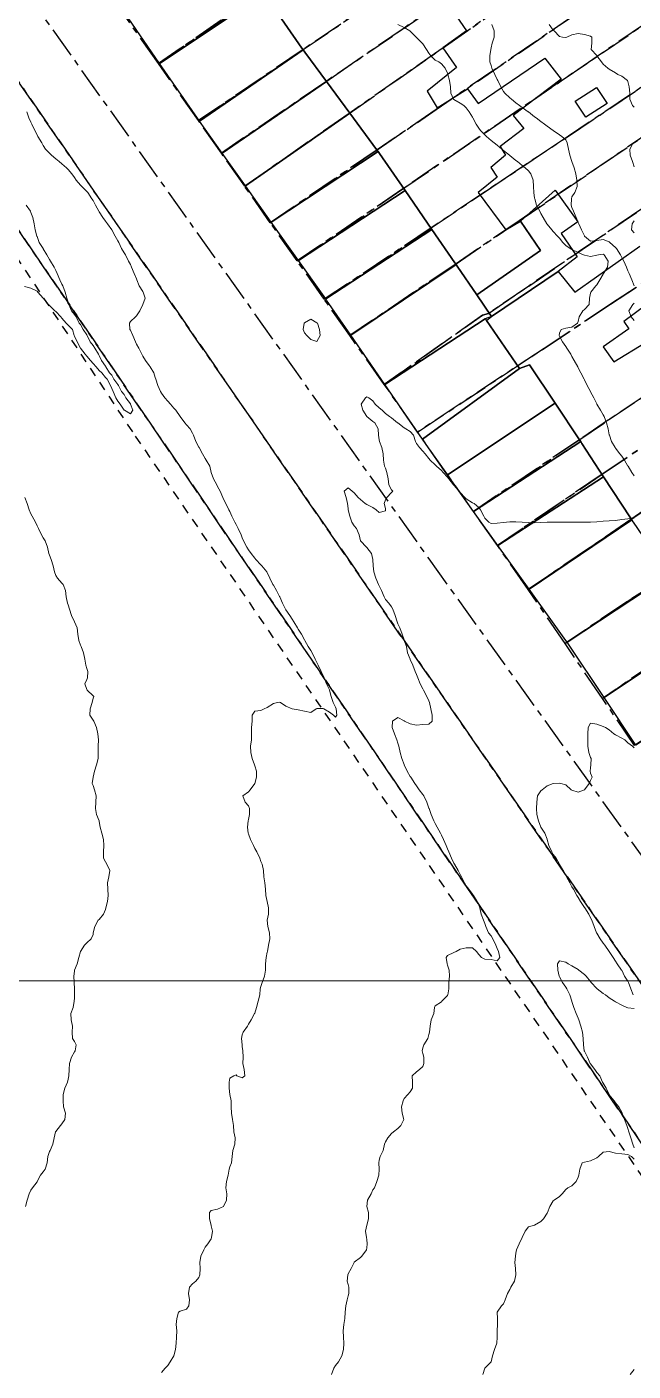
# Model space of a CAD drawing. Header units: centimetres. Extents: x 0 to 642158, y -847 to 649707.
# Drawn here: x 616610.4 to 616659.2, y 621356 to 621464.1 of the extents above; entities that cross this region are included whole.
import ezdxf

# ---------------------------------------------------------------- set-up
doc = ezdxf.new("R2010")
doc.units = ezdxf.units.CM
doc.header["$MEASUREMENT"] = 0
doc.linetypes.add('CENTERX2', pattern=[4, 2.5, -0.5, 0.5, -0.5])
doc.linetypes.add('JIS_02_0.7', pattern=[1.35, 0.75, -0.6])
for name, color, linetype, lineweight in [('MEV_grille', 254, 'Continuous', 9), ('WAL_parcellaire agricole', 7, 'JIS_02_0.7', 25), ('WAL_topographie 0.5', 253, 'Continuous', 20)]:
    doc.layers.add(name, color=color, linetype=linetype, lineweight=lineweight)
doc.layers.add('SPW_batiments', color=7, linetype='Continuous')
doc.layers.add('SPW_parcellaire cadastral', color=7, linetype='CENTERX2', lineweight=25, true_color=0xff0542)

# ---------------------------------------------------------------- blocks, each defined once
blk = doc.blocks.new('*U114')
at = {"layer": 'MEV_grille', "transparency": 33554687}
blk.add_lwpolyline([(-1338.46, 0), (1338.46, 0)], dxfattribs=at)
blk = doc.blocks.new('*U115')
at = {"layer": 'MEV_grille', "color": 0, "linetype": 'ByBlock', "lineweight": -2, "transparency": 16777216}
blk.add_blockref('*U114', (0, -1000), dxfattribs=at)

msp = doc.modelspace()

# ---------------------------------------------------------------- linework, layer by layer
at = {"layer": 'SPW_batiments'}
for points in [[(616629.51, 621466.76), (616621.09, 621461.14), (616618.28, 621465.23), (616626.26, 621470.71), (616626.92, 621470.96), (616629.51, 621466.76)], [(616632.54, 621462.37), (616632.64, 621462.22), (616624.31, 621456.48), (616624.14, 621456.73), (616621.09, 621461.14), (616629.51, 621466.76), (616632.54, 621462.37)], [(616644.12, 621466.16), (616645.77, 621463.76), (616643.86, 621462.4), (616644.96, 621460.8), (616642.61, 621458.9), (616643.42, 621457.56), (616645.86, 621459.1), (616646.71, 621457.9), (616652.06, 621461.56), (616653.37, 621459.86), (616649.52, 621456.96), (616650.37, 621455.91), (616648.47, 621454.46), (616648.91, 621453.75), (616647.72, 621452.76), (616648.25, 621451.98), (616646.71, 621450.76), (616648.93, 621447.76), (616650.12, 621448.44), (616651.71, 621446.1), (616646.59, 621442.53), (616645.03, 621444.83), (616644.93, 621444.98), (616644.84, 621445.1), (616642.99, 621447.78), (616640.83, 621450.92), (616638.78, 621453.89), (616638.67, 621454.04), (616638.54, 621454.22), (616636.39, 621457.13), (616634.51, 621459.68), (616632.77, 621462.04), (616632.64, 621462.22), (616632.54, 621462.37), (616629.51, 621466.76)], [(616632.77, 621462.04), (616634.51, 621459.68), (616626.13, 621453.93), (616624.31, 621456.48), (616632.64, 621462.22), (616632.77, 621462.04)], [(616636.39, 621457.13), (616628.01, 621451.28), (616626.13, 621453.93), (616634.51, 621459.68), (616636.39, 621457.13)], [(616657.07, 621457.91), (616655.36, 621456.8), (616654.52, 621458.1), (616656.22, 621459.21), (616657.07, 621457.91)], [(616638.54, 621454.22), (616638.67, 621454.04), (616630.08, 621448.36), (616628.01, 621451.28), (616636.39, 621457.13), (616638.54, 621454.22)], [(616638.78, 621453.89), (616640.83, 621450.92), (616632.26, 621445.3), (616630.08, 621448.36), (616638.67, 621454.04), (616638.78, 621453.89)], [(616642.99, 621447.78), (616634.45, 621442.21), (616634.32, 621442.4), (616632.26, 621445.3), (616640.83, 621450.92), (616642.99, 621447.78)], [(616646.59, 621442.53), (616651.71, 621446.1), (616650.12, 621448.44), (616652.9, 621450.94), (616654.71, 621448.41), (616653.39, 621447.47), (616654.68, 621445.59), (616653.15, 621444.41), (616647.78, 621440.8), (616646.59, 621442.53)], [(616644.84, 621445.1), (616644.93, 621444.98), (616636.48, 621439.28), (616634.53, 621442.09), (616634.45, 621442.21), (616642.99, 621447.78), (616644.84, 621445.1)], [(616659.18, 621424.26), (616659.05, 621424.45), (616658.95, 621424.61), (616656.79, 621427.91), (616655.05, 621430.58), (616654.95, 621430.73), (616654.85, 621430.88), (616652.89, 621433.81), (616650.83, 621436.91), (616650.03, 621436.61), (616647.37, 621440.47), (616647.78, 621440.8), (616653.15, 621444.41), (616654.48, 621442.75), (616659.71, 621446.45)], [(616645.03, 621444.83), (616646.59, 621442.53), (616647.78, 621440.8), (616647.28, 621440.6), (616639.21, 621435.33), (616636.48, 621439.28), (616644.93, 621444.98), (616645.03, 621444.83)], [(616660.18, 621441.7), (616658.41, 621440.4), (616658.83, 621439.81), (616656.76, 621438.35), (616657.61, 621437.15), (616660.16, 621438.71)], [(616647.37, 621440.47), (616650.03, 621436.61), (616642.24, 621430.94), (616639.21, 621435.33), (616647.28, 621440.6), (616647.37, 621440.47)], [(616652.89, 621433.81), (616644.24, 621428.06), (616644.06, 621428.31), (616642.24, 621430.94), (616650.03, 621436.61), (616650.83, 621436.91), (616652.89, 621433.81)], [(616654.85, 621430.88), (616654.95, 621430.73), (616646.34, 621425.11), (616644.24, 621428.06), (616652.89, 621433.81), (616654.85, 621430.88)], [(616655.05, 621430.58), (616656.79, 621427.91), (616648.3, 621422.38), (616646.34, 621425.11), (616654.95, 621430.73), (616655.05, 621430.58)], [(616658.95, 621424.61), (616659.05, 621424.45), (616650.81, 621418.86), (616648.3, 621422.38), (616656.79, 621427.91), (616658.95, 621424.61)], [(616659.18, 621424.26), (616662.13, 621419.95), (616661.66, 621419.75), (616653.86, 621414.6), (616653.75, 621414.75), (616650.81, 621418.86), (616659.05, 621424.45), (616659.18, 621424.26)], [(616663.25, 621417.26), (616664.36, 621415.52), (616664.51, 621415.29), (616656.83, 621410.15), (616653.96, 621414.45), (616653.86, 621414.6), (616661.66, 621419.75), (616663.25, 621417.26)], [(616667.06, 621411.3), (616659.38, 621406.33), (616656.83, 621410.15), (616664.51, 621415.29), (616667.06, 621411.3)]]:
    msp.add_lwpolyline(points, dxfattribs=at)
at = {"layer": 'SPW_parcellaire cadastral'}
for points in [[(616566.63, 621511.04), (616564.79, 621513.69), (616562.26, 621517.35), (616562.09, 621517.56), (616560.84, 621519.07), (616559.59, 621520.62), (616559.43, 621521.09), (616562.84, 621525.12), (616566.16, 621529.04), (616642.74, 621421.31), (616722.61, 621309.83), (616752.38, 621269), (616769.05, 621263.24), (616759.55, 621253.32), (616749.12, 621266.15), (616727.06, 621293.3), (616697.34, 621332.78), (616601.6, 621471.48), (616596.39, 621467.82), (616586.86, 621481.94), (616577.26, 621496.04), (616566.63, 621511.04)], [(616618.16, 621465.17), (616626.21, 621470.66), (616633.18, 621475.4), (616673.4, 621502.77), (616675.91, 621498.85), (616638.51, 621473.15), (616629.36, 621466.87), (616621, 621461.13), (616618.16, 621465.17)], [(616624.23, 621456.54), (616621, 621461.13), (616629.36, 621466.87), (616638.51, 621473.15), (616675.91, 621498.85), (616679.16, 621493.79), (616638.98, 621466.54), (616632.57, 621462.2), (616624.23, 621456.54)], [(616624.23, 621456.54), (616632.57, 621462.2), (616638.98, 621466.54), (616679.16, 621493.79), (616680.71, 621491.37), (616640.76, 621463.98), (616634.45, 621459.66), (616626.07, 621453.92), (616624.23, 621456.54)], [(616626.07, 621453.92), (616634.45, 621459.66), (616640.76, 621463.98), (616680.71, 621491.37), (616682.17, 621489.1), (616643.82, 621462.34), (616640.44, 621459.98), (616636.33, 621457.11), (616627.94, 621451.26), (616626.07, 621453.92)], [(616627.94, 621451.26), (616636.33, 621457.11), (616640.44, 621459.98), (616643.82, 621462.34), (616682.17, 621489.1), (616684.46, 621485.53), (616643.34, 621457.43), (616638.52, 621454.14), (616630, 621448.33), (616627.94, 621451.26)], [(616686.52, 621482.32), (616653.39, 621459.73), (616640.66, 621451.05), (616632.16, 621445.26), (616630, 621448.33), (616638.52, 621454.14), (616643.34, 621457.43), (616684.46, 621485.53), (616686.52, 621482.32)], [(616634.34, 621442.17), (616632.16, 621445.26), (616640.66, 621451.05), (616653.39, 621459.73), (616686.52, 621482.32), (616688.89, 621478.64), (616653.96, 621455.29), (616646.81, 621450.51), (616642.86, 621447.86), (616634.34, 621442.17)], [(616634.34, 621442.17), (616642.86, 621447.86), (616646.81, 621450.51), (616653.96, 621455.29), (616688.89, 621478.64), (616690.57, 621476.02), (616650, 621448.48), (616644.85, 621444.98), (616636.39, 621439.25), (616634.34, 621442.17)], [(616693.08, 621472.1), (616650.77, 621443.24), (616647.54, 621441.03), (616647.05, 621440.89), (616639.16, 621435.32), (616636.39, 621439.25), (616644.85, 621444.98), (616650, 621448.48), (616690.57, 621476.02), (616693.08, 621472.1)], [(616759.55, 621253.32), (616758.2, 621251.91), (616755.27, 621248.85), (616753.12, 621246.61), (616718.84, 621287.86), (616605.7, 621453.68), (616596.39, 621467.82), (616601.6, 621471.48), (616697.34, 621332.78), (616727.06, 621293.3), (616749.12, 621266.15), (616759.55, 621253.32)], [(616693.08, 621472.1), (616696.13, 621467.35), (616657.35, 621441.77), (616652.01, 621438.23), (616641.84, 621431.5), (616639.16, 621435.32), (616647.05, 621440.89), (616647.54, 621441.03), (616650.77, 621443.24), (616693.08, 621472.1)], [(616699.97, 621461.38), (616657.2, 621432.47), (616654.79, 621430.85), (616646.33, 621425.12), (616644.24, 621428.09), (616641.84, 621431.5), (616652.01, 621438.23), (616657.35, 621441.77), (616696.13, 621467.35), (616697.95, 621464.53), (616699.97, 621461.38)], [(616699.97, 621461.38), (616701.85, 621458.44), (616656.61, 621428.07), (616648.26, 621422.38), (616646.33, 621425.12), (616654.79, 621430.85), (616657.2, 621432.47), (616699.97, 621461.38)], [(616703.93, 621455.2), (616658.97, 621424.46), (616650.74, 621418.84), (616648.26, 621422.38), (616656.61, 621428.07), (616701.85, 621458.44), (616703.93, 621455.2)], [(616703.93, 621455.2), (616707.04, 621450.35), (616668.57, 621424.51), (616666.57, 621423.16), (616661.97, 621420.07), (616653.69, 621414.51), (616650.74, 621418.84), (616658.97, 621424.46), (616703.93, 621455.2)], [(616605.7, 621453.68), (616718.84, 621287.86), (616753.12, 621246.61)], [(616664.39, 621415.35), (616656.7, 621410.08), (616653.69, 621414.51), (616661.97, 621420.07), (616666.57, 621423.16), (616668.57, 621424.51), (616707.04, 621450.35), (616709.63, 621446.33), (616664.39, 621415.35)], [(616659.28, 621406.29), (616656.7, 621410.08), (616664.39, 621415.35), (616666.89, 621411.44), (616659.28, 621406.29)]]:
    msp.add_lwpolyline(points, dxfattribs=at)
at = {"layer": 'WAL_parcellaire agricole'}
msp.add_lwpolyline([(616552.81, 621416.83), (616604.31, 621453.51), (616619.14, 621431.18), (616673.32, 621352.02), (616635.42, 621323.44), (616582.72, 621382.14), (616552.81, 621416.83)], dxfattribs=at)
at = {"layer": 'WAL_topographie 0.5'}
for points in [[(616640.25, 621464.25), (616640.75, 621464.03), (616641.22, 621463.75), (616641.25, 621463.73), (616641.72, 621463.25), (616641.75, 621463.21), (616642.22, 621462.75), (616642.25, 621462.72), (616642.55, 621462.25), (616642.75, 621461.97), (616642.9, 621461.75), (616643.25, 621461.4), (616643.56, 621461.25), (616643.75, 621461.1), (616644.05, 621460.75), (616644.25, 621460.34), (616644.28, 621460.25), (616644.4, 621459.75), (616644.48, 621459.25), (616644.5, 621458.75), (616644.72, 621458.25), (616644.75, 621458.23), (616645.25, 621457.94), (616645.55, 621457.75), (616645.75, 621457.56), (616645.99, 621457.25), (616646.25, 621456.82), (616646.29, 621456.75), (616646.56, 621456.25), (616646.75, 621455.94), (616646.9, 621455.75), (616647.25, 621455.38), (616647.39, 621455.25), (616647.75, 621454.95), (616648, 621454.75), (616648.25, 621454.55), (616648.61, 621454.25), (616648.75, 621454.14), (616649.22, 621453.75), (616649.25, 621453.73), (616649.75, 621453.33), (616649.86, 621453.25), (616650.25, 621452.94), (616650.49, 621452.75), (616650.75, 621452.51), (616650.95, 621452.25), (616651.13, 621451.75), (616651.15, 621451.25), (616651.18, 621450.75), (616651.25, 621450.3), (616651.26, 621450.25), (616651.4, 621449.75), (616651.66, 621449.25), (616651.75, 621449.07), (616651.93, 621448.75), (616652.22, 621448.25), (616652.25, 621448.21), (616652.63, 621447.75), (616652.75, 621447.62), (616653.1, 621447.25), (616653.25, 621447.08), (616653.51, 621446.75), (616653.75, 621446.51), (616654.1, 621446.25), (616654.25, 621446.18), (616654.75, 621445.94), (616655.19, 621445.75), (616655.25, 621445.72), (616655.75, 621445.61), (616656.25, 621445.72), (616656.39, 621445.75), (616656.75, 621445.79), (616656.84, 621445.75), (616657.16, 621445.25), (616657.11, 621444.75), (616656.78, 621444.25), (616656.75, 621444.2), (616656.48, 621443.75), (616656.25, 621443.33), (616656.18, 621443.25), (616655.77, 621442.75), (616655.75, 621442.67), (616655.66, 621442.25), (616655.64, 621441.75), (616655.25, 621441.35), (616655.11, 621441.25), (616654.82, 621440.75), (616654.75, 621440.4), (616654.69, 621440.25), (616654.25, 621439.93), (616653.75, 621439.85), (616653.39, 621439.75), (616653.25, 621439.46), (616653.22, 621439.25), (616653.25, 621439.2), (616653.5, 621438.75), (616653.75, 621438.39), (616653.84, 621438.25), (616654.16, 621437.75), (616654.25, 621437.58), (616654.43, 621437.25), (616654.71, 621436.75), (616654.75, 621436.67), (616654.95, 621436.25), (616655.22, 621435.75), (616655.25, 621435.69), (616655.47, 621435.25), (616655.74, 621434.75), (616655.75, 621434.73), (616656, 621434.25), (616656.25, 621433.77), (616656.26, 621433.75), (616656.55, 621433.25), (616656.75, 621432.88), (616656.83, 621432.75), (616657.03, 621432.25), (616657.15, 621431.75), (616657.25, 621431.28), (616657.26, 621431.25), (616657.44, 621430.75), (616657.73, 621430.25), (616657.75, 621430.21), (616658.1, 621429.75), (616658.25, 621429.55), (616658.47, 621429.25), (616658.75, 621428.76), (616658.76, 621428.75), (616659.07, 621428.25), (616659.25, 621427.97)], [(616647.82, 621464.25), (616648, 621463.75), (616647.99, 621463.25), (616647.84, 621462.75), (616647.75, 621462.4), (616647.72, 621462.25), (616647.64, 621461.75), (616647.66, 621461.25), (616647.75, 621460.98), (616647.82, 621460.75), (616648.04, 621460.25), (616648.25, 621459.84), (616648.29, 621459.75), (616648.54, 621459.25), (616648.75, 621458.89), (616648.86, 621458.75), (616649.25, 621458.37), (616649.4, 621458.25), (616649.75, 621457.97), (616650.04, 621457.75), (616650.25, 621457.59), (616650.72, 621457.25), (616650.75, 621457.23), (616651.25, 621456.85), (616651.38, 621456.75), (616651.75, 621456.47), (616652.04, 621456.25), (616652.25, 621456.09), (616652.73, 621455.75), (616652.75, 621455.74), (616653.25, 621455.38), (616653.44, 621455.25), (616653.75, 621454.98), (616653.87, 621454.75), (616653.97, 621454.25), (616654.07, 621453.75), (616654.25, 621453.26), (616654.25, 621453.25), (616654.43, 621452.75), (616654.56, 621452.25), (616654.65, 621451.75), (616654.68, 621451.25), (616654.47, 621450.75), (616654.25, 621450.41), (616654.21, 621450.25), (616654.19, 621449.75), (616654.25, 621449.54), (616654.36, 621449.25), (616654.6, 621448.75), (616654.75, 621448.34), (616654.79, 621448.25), (616655.02, 621447.75), (616655.25, 621447.27), (616655.26, 621447.25), (616655.75, 621446.84), (616656.25, 621446.9), (616656.75, 621446.99), (616657.25, 621446.8), (616657.3, 621446.75), (616657.75, 621446.34), (616657.82, 621446.25), (616658.14, 621445.75), (616658.25, 621445.54), (616658.43, 621445.25), (616658.64, 621444.75), (616658.75, 621444.47), (616658.85, 621444.25), (616659.06, 621443.75), (616659.25, 621443.25)], [(616652.42, 621464.25), (616652.75, 621463.8), (616652.82, 621463.75), (616653.25, 621463.3), (616653.5, 621463.25), (616653.75, 621463.21), (616653.85, 621463.25), (616654.25, 621463.42), (616654.75, 621463.54), (616655.25, 621463.47), (616655.75, 621463.32), (616655.84, 621463.25), (616655.86, 621462.75), (616655.79, 621462.25), (616656.25, 621461.77), (616656.26, 621461.75), (616656.62, 621461.25), (616656.75, 621461.08), (616657.14, 621460.75), (616657.25, 621460.68), (616657.75, 621460.37), (616657.93, 621460.25), (616658.25, 621460.1), (616658.72, 621459.75), (616658.75, 621459.69), (616658.86, 621459.25), (616658.89, 621458.75), (616658.91, 621458.25), (616659.12, 621457.75), (616659.25, 621457.63)], [(616610.43, 621457.25), (616610.59, 621456.75), (616610.75, 621456.4), (616610.84, 621456.25), (616611.08, 621455.75), (616611.25, 621455.38), (616611.32, 621455.25), (616611.62, 621454.75), (616611.75, 621454.54), (616611.94, 621454.25), (616612.25, 621453.91), (616612.4, 621453.75), (616612.75, 621453.47), (616613.02, 621453.25), (616613.25, 621453.05), (616613.62, 621452.75), (616613.75, 621452.6), (616614.05, 621452.25), (616614.25, 621451.95), (616614.39, 621451.75), (616614.75, 621451.35), (616614.84, 621451.25), (616615.25, 621450.85), (616615.33, 621450.75), (616615.66, 621450.25), (616615.75, 621450.12), (616615.96, 621449.75), (616616.22, 621449.25), (616616.25, 621449.2), (616616.53, 621448.75), (616616.75, 621448.46), (616616.91, 621448.25), (616617.25, 621447.76), (616617.26, 621447.75), (616617.54, 621447.25), (616617.75, 621446.87), (616617.81, 621446.75), (616618.04, 621446.25), (616618.25, 621445.92), (616618.35, 621445.75), (616618.61, 621445.25), (616618.75, 621444.96), (616618.85, 621444.75), (616619.05, 621444.25), (616619.25, 621443.82), (616619.28, 621443.75), (616619.47, 621443.25), (616619.75, 621442.79), (616619.78, 621442.75), (616619.94, 621442.25), (616619.75, 621441.75), (616619.75, 621441.75), (616619.52, 621441.25), (616619.25, 621440.85), (616619.16, 621440.75), (616618.75, 621440.4), (616618.68, 621440.25), (616618.72, 621439.75), (616618.75, 621439.68), (616618.95, 621439.25), (616619.16, 621438.75), (616619.25, 621438.56), (616619.44, 621438.25), (616619.66, 621437.75), (616619.75, 621437.6), (616619.96, 621437.25), (616620.25, 621436.85), (616620.35, 621436.75), (616620.64, 621436.25), (616620.75, 621435.88), (616620.79, 621435.75), (616620.96, 621435.25), (616621.18, 621434.75), (616621.25, 621434.63), (616621.53, 621434.25), (616621.75, 621433.99), (616621.97, 621433.75), (616622.25, 621433.43), (616622.41, 621433.25), (616622.75, 621432.75), (616622.75, 621432.74), (616623.12, 621432.25), (616623.25, 621432.09), (616623.56, 621431.75), (616623.75, 621431.4), (616623.82, 621431.25), (616624.02, 621430.75), (616624.25, 621430.29), (616624.27, 621430.25), (616624.54, 621429.75), (616624.75, 621429.37), (616624.85, 621429.25), (616625.13, 621428.75), (616625.25, 621428.25), (616625.25, 621428.25), (616625.42, 621427.75), (616625.69, 621427.25), (616625.75, 621427.13), (616625.97, 621426.75), (616626.19, 621426.25), (616626.25, 621426.1), (616626.42, 621425.75), (616626.67, 621425.25), (616626.75, 621425.1), (616626.92, 621424.75), (616627.15, 621424.25), (616627.25, 621424.06), (616627.42, 621423.75), (616627.65, 621423.25), (616627.75, 621422.99), (616627.85, 621422.75), (616628.11, 621422.25), (616628.25, 621422.02), (616628.45, 621421.75), (616628.75, 621421.36), (616628.84, 621421.25), (616629.25, 621420.83), (616629.33, 621420.75), (616629.72, 621420.25), (616629.75, 621420.2), (616629.97, 621419.75), (616630.21, 621419.25), (616630.25, 621419.18), (616630.5, 621418.75), (616630.75, 621418.28), (616630.76, 621418.25), (616630.98, 621417.75), (616631.22, 621417.25), (616631.25, 621417.2), (616631.56, 621416.75), (616631.75, 621416.46), (616631.88, 621416.25), (616632.19, 621415.75), (616632.25, 621415.66), (616632.5, 621415.25), (616632.75, 621414.79), (616632.77, 621414.75), (616633.05, 621414.25), (616633.25, 621413.93), (616633.36, 621413.75), (616633.61, 621413.25), (616633.75, 621412.97), (616633.85, 621412.75), (616634.1, 621412.25), (616634.25, 621411.93), (616634.33, 621411.75), (616634.53, 621411.25), (616634.75, 621410.78), (616634.76, 621410.75), (616634.9, 621410.25), (616635.05, 621409.75), (616635.25, 621409.38), (616635.3, 621409.25), (616635.36, 621408.75), (616635.25, 621408.58), (616635.08, 621408.75), (616634.75, 621408.99), (616634.31, 621409.25), (616634.25, 621409.28), (616633.75, 621409.28), (616633.69, 621409.25), (616633.25, 621408.96), (616632.75, 621409.06), (616632.25, 621409.17), (616631.75, 621409.25), (616631.75, 621409.25), (616631.25, 621409.47), (616630.81, 621409.75), (616630.75, 621409.79), (616630.58, 621409.75), (616630.25, 621409.68), (616629.75, 621409.35), (616629.5, 621409.25), (616629.25, 621409.12), (616628.75, 621409.06), (616628.55, 621408.75), (616628.55, 621408.25), (616628.5, 621407.75), (616628.49, 621407.25), (616628.49, 621406.75), (616628.42, 621406.25), (616628.43, 621405.75), (616628.54, 621405.25), (616628.72, 621404.75), (616628.75, 621404.68), (616628.88, 621404.25), (616628.88, 621403.75), (616628.75, 621403.25), (616628.75, 621403.25), (616628.39, 621402.75), (616628.25, 621402.57), (616627.8, 621402.25), (616627.98, 621401.75), (616628.25, 621401.44), (616628.33, 621401.25), (616628.34, 621400.75), (616628.25, 621400.35), (616628.22, 621400.25), (616628.16, 621399.75), (616628.23, 621399.25), (616628.25, 621399.19), (616628.41, 621398.75), (616628.64, 621398.25), (616628.75, 621398.03), (616628.91, 621397.75), (616629.15, 621397.25), (616629.25, 621396.99), (616629.34, 621396.75), (616629.44, 621396.25), (616629.48, 621395.75), (616629.56, 621395.25), (616629.6, 621394.75), (616629.65, 621394.25), (616629.75, 621393.75), (616629.75, 621393.75), (616629.85, 621393.25), (616629.85, 621392.75), (616629.76, 621392.25), (616629.8, 621391.75), (616629.94, 621391.25), (616629.96, 621390.75), (616629.86, 621390.25), (616629.77, 621389.75), (616629.75, 621389.69), (616629.66, 621389.25), (616629.62, 621388.75), (616629.61, 621388.25), (616629.53, 621387.75), (616629.34, 621387.25), (616629.25, 621386.92), (616629.19, 621386.75), (616629.15, 621386.25), (616629.03, 621385.75), (616628.9, 621385.25), (616628.75, 621384.79), (616628.73, 621384.75), (616628.47, 621384.25), (616628.25, 621383.89), (616628.16, 621383.75), (616627.81, 621383.25), (616627.75, 621383.03), (616627.69, 621382.75), (616627.73, 621382.25), (616627.75, 621382.11), (616627.8, 621381.75), (616627.81, 621381.25), (616627.79, 621380.75), (616627.91, 621380.25), (616627.96, 621379.75), (616627.75, 621379.58), (616627.32, 621379.75), (616627.25, 621379.83), (616627.08, 621379.75), (616626.75, 621379.55), (616626.7, 621379.25), (616626.69, 621378.75), (616626.75, 621378.25), (616626.75, 621378.25), (616626.85, 621377.75), (616626.85, 621377.25), (616626.88, 621376.75), (616626.97, 621376.25), (616627.05, 621375.75), (616627.08, 621375.25), (616627.17, 621374.75), (616627.14, 621374.25), (616626.98, 621373.75), (616626.93, 621373.25), (616626.87, 621372.75), (616626.75, 621372.43), (616626.7, 621372.25), (616626.6, 621371.75), (616626.49, 621371.25), (616626.42, 621370.75), (616626.5, 621370.25), (616626.48, 621369.75), (616626.25, 621369.25), (616626.25, 621369.25), (616625.75, 621369.04), (616625.25, 621368.91), (616625.1, 621368.75), (616625.1, 621368.25), (616625.24, 621367.75), (616625.25, 621367.68), (616625.34, 621367.25), (616625.28, 621366.75), (616625.25, 621366.65), (616624.98, 621366.25), (616624.75, 621365.98), (616624.65, 621365.75), (616624.41, 621365.25), (616624.33, 621364.75), (616624.37, 621364.25), (616624.34, 621363.75), (616624.25, 621363.54), (616624, 621363.25), (616623.75, 621363.02), (616623.51, 621362.75), (616623.42, 621362.25), (616623.51, 621361.75), (616623.45, 621361.25), (616623.25, 621360.99), (616622.75, 621360.83), (616622.63, 621360.75), (616622.48, 621360.25), (616622.42, 621359.75), (616622.49, 621359.25), (616622.46, 621358.75), (616622.42, 621358.25), (616622.39, 621357.75), (616622.25, 621357.25), (616622.25, 621357.25), (616621.94, 621356.75), (616621.75, 621356.46), (616621.55, 621356.25), (616621.25, 621355.9)], [(616659.18, 621454.75), (616658.91, 621454.25), (616658.93, 621453.75), (616659.12, 621453.25), (616659.25, 621452.81)], [(616610.36, 621449.75), (616610.71, 621449.25), (616610.75, 621449.16), (616610.92, 621448.75), (616611.02, 621448.25), (616611.11, 621447.75), (616611.24, 621447.25), (616611.25, 621447.21), (616611.43, 621446.75), (616611.73, 621446.25), (616611.75, 621446.22), (616612.03, 621445.75), (616612.25, 621445.38), (616612.32, 621445.25), (616612.62, 621444.75), (616612.75, 621444.5), (616612.86, 621444.25), (616613.07, 621443.75), (616613.25, 621443.38), (616613.31, 621443.25), (616613.5, 621442.75), (616613.65, 621442.25), (616613.75, 621441.95), (616613.81, 621441.75), (616614.02, 621441.25), (616614.25, 621440.95), (616614.39, 621440.75), (616614.63, 621440.25), (616614.75, 621440.14), (616614.95, 621439.75), (616615.25, 621439.31), (616615.27, 621439.25), (616615.52, 621438.75), (616615.75, 621438.47), (616615.89, 621438.25), (616616.19, 621437.75), (616616.25, 621437.66), (616616.42, 621437.25), (616616.75, 621436.8), (616616.78, 621436.75), (616617.08, 621436.25), (616617.25, 621436.07), (616617.41, 621435.75), (616617.75, 621435.33), (616617.79, 621435.25), (616618.05, 621434.75), (616618.25, 621434.51), (616618.39, 621434.25), (616618.75, 621433.78), (616618.77, 621433.75), (616618.94, 621433.25), (616618.75, 621432.96), (616618.28, 621433.25), (616618.25, 621433.27), (616617.92, 621433.75), (616617.75, 621433.97), (616617.57, 621434.25), (616617.38, 621434.75), (616617.25, 621434.99), (616617.15, 621435.25), (616616.89, 621435.75), (616616.75, 621435.88), (616616.45, 621436.25), (616616.25, 621436.46), (616616, 621436.75), (616615.75, 621437), (616615.55, 621437.25), (616615.25, 621437.59), (616615.11, 621437.75), (616614.75, 621438.25), (616614.75, 621438.25), (616614.46, 621438.75), (616614.25, 621439.2), (616614.22, 621439.25), (616614.09, 621439.75), (616613.75, 621440.09), (616613.6, 621440.25), (616613.25, 621440.65), (616613.16, 621440.75), (616612.75, 621441.18), (616612.67, 621441.25), (616612.25, 621441.68), (616612.16, 621441.75), (616611.75, 621442.25), (616611.75, 621442.25), (616611.31, 621442.75), (616611.25, 621442.82), (616610.75, 621443.08), (616610.25, 621443.21)], [(616659.25, 621448.49), (616659.1, 621448.25), (616659.04, 621447.75), (616659.25, 621447.51)], [(616659.25, 621441.85), (616659.13, 621441.75), (616658.81, 621441.25), (616659.01, 621440.75), (616659.25, 621440.48)], [(616633.75, 621438.79), (616634.01, 621439.25), (616633.95, 621439.75), (616633.78, 621440.25), (616633.75, 621440.28), (616633.25, 621440.57), (616632.75, 621440.28), (616632.73, 621440.25), (616632.63, 621439.75), (616632.75, 621439.47), (616632.93, 621439.25), (616633.25, 621438.94), (616633.75, 621438.79)], [(616659.25, 621424.59), (616658.75, 621424.53), (616658.25, 621424.47), (616657.75, 621424.39), (616657.25, 621424.35), (616656.75, 621424.33), (616656.25, 621424.28), (616655.75, 621424.25), (616655.75, 621424.25), (616655.25, 621424.25), (616654.75, 621424.25), (616654.25, 621424.25), (616653.75, 621424.25), (616653.25, 621424.25), (616652.75, 621424.25), (616652.25, 621424.25), (616651.75, 621424.22), (616651.25, 621424.19), (616650.75, 621424.22), (616650.25, 621424.25), (616650.25, 621424.25), (616649.75, 621424.28), (616649.25, 621424.28), (616649, 621424.25), (616648.75, 621424.23), (616648.25, 621424.18), (616647.75, 621424.15), (616647.58, 621424.25), (616647.25, 621424.58), (616647.17, 621424.75), (616646.89, 621425.25), (616646.75, 621425.43), (616646.4, 621425.75), (616646.25, 621425.81), (616645.75, 621426.13), (616645.63, 621426.25), (616645.25, 621426.65), (616645.17, 621426.75), (616644.75, 621427.22), (616644.73, 621427.25), (616644.36, 621427.75), (616644.25, 621427.87), (616643.9, 621428.25), (616643.75, 621428.41), (616643.35, 621428.75), (616643.25, 621428.86), (616642.84, 621429.25), (616642.75, 621429.38), (616642.44, 621429.75), (616642.25, 621429.97), (616641.98, 621430.25), (616641.75, 621430.59), (616641.68, 621430.75), (616641.52, 621431.25), (616641.25, 621431.54), (616640.89, 621431.75), (616640.75, 621431.83), (616640.25, 621432.23), (616640.23, 621432.25), (616639.75, 621432.65), (616639.58, 621432.75), (616639.25, 621433), (616639, 621433.25), (616638.75, 621433.45), (616638.42, 621433.75), (616638.25, 621434), (616637.93, 621434.25), (616637.75, 621434.34), (616637.64, 621434.25), (616637.3, 621433.75), (616637.44, 621433.25), (616637.75, 621432.75), (616637.75, 621432.75), (616638.25, 621432.35), (616638.39, 621432.25), (616638.66, 621431.75), (616638.69, 621431.25), (616638.75, 621430.88), (616638.77, 621430.75), (616638.96, 621430.25), (616639.07, 621429.75), (616639.1, 621429.25), (616639.18, 621428.75), (616639.25, 621428.6), (616639.37, 621428.25), (616639.48, 621427.75), (616639.52, 621427.25), (616639.75, 621426.86), (616639.84, 621426.75), (616639.75, 621426.63), (616639.37, 621426.25), (616639.25, 621426.04), (616639.14, 621425.75), (616639.25, 621425.35), (616639.27, 621425.25), (616639.25, 621425.17), (616638.75, 621425.03), (616638.51, 621425.25), (616638.25, 621425.44), (616637.75, 621425.67), (616637.63, 621425.75), (616637.25, 621426.07), (616637.06, 621426.25), (616636.75, 621426.61), (616636.58, 621426.75), (616636.25, 621427.01), (616635.95, 621426.75), (616636.11, 621426.25), (616636.21, 621425.75), (616636.25, 621425.35), (616636.27, 621425.25), (616636.38, 621424.75), (616636.56, 621424.25), (616636.75, 621423.97), (616636.93, 621423.75), (616637.13, 621423.25), (616637.25, 621422.75), (616637.25, 621422.75), (616637.73, 621422.25), (616637.75, 621422.23), (616638.14, 621421.75), (616638.25, 621421.25), (616638.25, 621421.25), (616638.26, 621420.75), (616638.33, 621420.25), (616638.49, 621419.75), (616638.7, 621419.25), (616638.75, 621419.14), (616638.93, 621418.75), (616639.14, 621418.25), (616639.25, 621418.04), (616639.52, 621417.75), (616639.75, 621417.45), (616639.86, 621417.25), (616640.03, 621416.75), (616640.19, 621416.25), (616640.25, 621416.08), (616640.41, 621415.75), (616640.6, 621415.25), (616640.75, 621414.79), (616640.76, 621414.75), (616640.94, 621414.25), (616641.04, 621413.75), (616641.23, 621413.25), (616641.25, 621413.21), (616641.46, 621412.75), (616641.64, 621412.25), (616641.75, 621412.01), (616641.85, 621411.75), (616642.04, 621411.25), (616642.25, 621410.86), (616642.31, 621410.75), (616642.59, 621410.25), (616642.75, 621409.9), (616642.79, 621409.75), (616642.9, 621409.25), (616643, 621408.75), (616643, 621408.25), (616642.75, 621408.02), (616642.25, 621408), (616641.75, 621407.95), (616641.25, 621408.04), (616640.79, 621408.25), (616640.75, 621408.28), (616640.25, 621408.56), (616639.82, 621408.25), (616639.79, 621407.75), (616639.98, 621407.25), (616640.18, 621406.75), (616640.25, 621406.49), (616640.32, 621406.25), (616640.43, 621405.75), (616640.58, 621405.25), (616640.75, 621404.78), (616640.76, 621404.75), (616641, 621404.25), (616641.25, 621403.81), (616641.29, 621403.75), (616641.61, 621403.25), (616641.75, 621403.05), (616641.97, 621402.75), (616642.25, 621402.37), (616642.33, 621402.25), (616642.57, 621401.75), (616642.75, 621401.27), (616642.76, 621401.25), (616642.94, 621400.75), (616643.14, 621400.25), (616643.25, 621400.03), (616643.41, 621399.75), (616643.67, 621399.25), (616643.75, 621399.09), (616643.93, 621398.75), (616644.15, 621398.25), (616644.25, 621397.99), (616644.36, 621397.75), (616644.56, 621397.25), (616644.75, 621396.85), (616644.81, 621396.75), (616645.11, 621396.25), (616645.25, 621395.94), (616645.36, 621395.75), (616645.62, 621395.25), (616645.75, 621395.02), (616645.96, 621394.75), (616646.25, 621394.36), (616646.33, 621394.25), (616646.64, 621393.75), (616646.75, 621393.46), (616646.83, 621393.25), (616646.95, 621392.75), (616647.14, 621392.25), (616647.25, 621391.99), (616647.32, 621391.75), (616647.54, 621391.25), (616647.75, 621390.99), (616647.9, 621390.75), (616648.13, 621390.25), (616648.25, 621389.99), (616648.34, 621389.75), (616648.46, 621389.25), (616648.25, 621389), (616647.75, 621389.1), (616647.25, 621389.12), (616646.98, 621389.25), (616646.75, 621389.5), (616646.58, 621389.75), (616646.25, 621390.04), (616645.75, 621390.04), (616645.25, 621389.94), (616644.94, 621389.75), (616644.75, 621389.66), (616644.25, 621389.43), (616644.14, 621389.25), (616644.22, 621388.75), (616644.25, 621388.64), (616644.38, 621388.25), (616644.41, 621387.75), (616644.36, 621387.25), (616644.35, 621386.75), (616644.28, 621386.25), (616644.25, 621386.2), (616643.8, 621385.75), (616643.75, 621385.69), (616643.25, 621385.38), (616643.2, 621385.25), (616643.15, 621384.75), (616642.94, 621384.25), (616642.84, 621383.75), (616642.8, 621383.25), (616642.75, 621383.08), (616642.66, 621382.75), (616642.35, 621382.25), (616642.25, 621382), (616642.2, 621381.75), (616642.25, 621381.55), (616642.34, 621381.25), (616642.35, 621380.75), (616642.25, 621380.5), (616641.98, 621380.25), (616641.75, 621380.07), (616641.4, 621379.75), (616641.44, 621379.25), (616641.42, 621378.75), (616641.25, 621378.46), (616641.06, 621378.25), (616640.75, 621377.93), (616640.67, 621377.75), (616640.55, 621377.25), (616640.61, 621376.75), (616640.73, 621376.25), (616640.49, 621375.75), (616640.25, 621375.52), (616639.91, 621375.25), (616639.75, 621375.11), (616639.44, 621374.75), (616639.25, 621374.43), (616639.19, 621374.25), (616639.06, 621373.75), (616638.83, 621373.25), (616638.75, 621372.96), (616638.72, 621372.75), (616638.75, 621372.25), (616638.75, 621372.25), (616638.75, 621372.25), (616638.72, 621371.75), (616638.56, 621371.25), (616638.37, 621370.75), (616638.25, 621370.57), (616638.1, 621370.25), (616637.82, 621369.75), (616637.77, 621369.25), (616637.89, 621368.75), (616637.88, 621368.25), (616637.75, 621367.75), (616637.75, 621367.75), (616637.65, 621367.25), (616637.72, 621366.75), (616637.75, 621366.58), (616637.79, 621366.25), (616637.75, 621365.92), (616637.72, 621365.75), (616637.35, 621365.25), (616637.25, 621365.14), (616636.75, 621364.77), (616636.74, 621364.75), (616636.49, 621364.25), (616636.25, 621363.82), (616636.22, 621363.75), (616636.19, 621363.25), (616636.25, 621362.96), (616636.31, 621362.75), (616636.3, 621362.25), (616636.25, 621362.05), (616636.18, 621361.75), (616636.07, 621361.25), (616636.03, 621360.75), (616635.99, 621360.25), (616635.9, 621359.75), (616635.87, 621359.25), (616635.89, 621358.75), (616635.92, 621358.25), (616635.88, 621357.75), (616635.75, 621357.25), (616635.75, 621357.25), (616635.47, 621356.75), (616635.25, 621356.46), (616635.1, 621356.25), (616634.92, 621355.75)], [(616610.27, 621426.25), (616610.46, 621425.75), (616610.61, 621425.25), (616610.75, 621424.93), (616610.86, 621424.75), (616611.13, 621424.25), (616611.25, 621423.97), (616611.36, 621423.75), (616611.6, 621423.25), (616611.75, 621423), (616611.89, 621422.75), (616612.08, 621422.25), (616612.19, 621421.75), (616612.25, 621421.59), (616612.39, 621421.25), (616612.55, 621420.75), (616612.64, 621420.25), (616612.75, 621419.96), (616612.9, 621419.75), (616613.25, 621419.36), (616613.34, 621419.25), (616613.53, 621418.75), (616613.6, 621418.25), (616613.7, 621417.75), (616613.75, 621417.61), (616613.87, 621417.25), (616614.01, 621416.75), (616614.25, 621416.25), (616614.25, 621416.25), (616614.47, 621415.75), (616614.54, 621415.25), (616614.6, 621414.75), (616614.75, 621414.36), (616614.79, 621414.25), (616614.97, 621413.75), (616615.1, 621413.25), (616615.18, 621412.75), (616615.25, 621412.5), (616615.32, 621412.25), (616615.31, 621411.75), (616615.25, 621411.6), (616615.09, 621411.25), (616615.25, 621410.81), (616615.28, 621410.75), (616615.75, 621410.3), (616615.8, 621410.25), (616615.75, 621410.11), (616615.67, 621409.75), (616615.51, 621409.25), (616615.49, 621408.75), (616615.75, 621408.33), (616615.81, 621408.25), (616616.03, 621407.75), (616616.13, 621407.25), (616616.19, 621406.75), (616616.15, 621406.25), (616616.15, 621405.75), (616616.17, 621405.25), (616616.03, 621404.75), (616615.86, 621404.25), (616615.75, 621403.75), (616615.75, 621403.75), (616615.69, 621403.25), (616615.75, 621403.1), (616615.87, 621402.75), (616615.99, 621402.25), (616615.98, 621401.75), (616615.95, 621401.25), (616616.04, 621400.75), (616616.23, 621400.25), (616616.25, 621400.18), (616616.33, 621399.75), (616616.45, 621399.25), (616616.58, 621398.75), (616616.61, 621398.25), (616616.58, 621397.75), (616616.58, 621397.25), (616616.75, 621396.94), (616616.86, 621396.75), (616617.09, 621396.25), (616617.01, 621395.75), (616616.91, 621395.25), (616616.93, 621394.75), (616616.96, 621394.25), (616616.91, 621393.75), (616616.79, 621393.25), (616616.75, 621393.13), (616616.59, 621392.75), (616616.25, 621392.32), (616616.15, 621392.25), (616615.89, 621391.75), (616615.77, 621391.25), (616615.75, 621391.12), (616615.61, 621390.75), (616615.25, 621390.44), (616615.06, 621390.25), (616614.75, 621389.75), (616614.75, 621389.75), (616614.62, 621389.25), (616614.48, 621388.75), (616614.27, 621388.25), (616614.25, 621388.15), (616614.2, 621387.75), (616614.22, 621387.25), (616614.25, 621386.75), (616614.25, 621386.75), (616614.26, 621386.25), (616614.25, 621386), (616614.23, 621385.75), (616614.14, 621385.25), (616613.97, 621384.75), (616614, 621384.25), (616614.11, 621383.75), (616614.08, 621383.25), (616614.1, 621382.75), (616614.25, 621382.52), (616614.39, 621382.25), (616614.31, 621381.75), (616614.25, 621381.67), (616614.02, 621381.25), (616613.86, 621380.75), (616613.82, 621380.25), (616613.81, 621379.75), (616613.75, 621379.47), (616613.69, 621379.25), (616613.47, 621378.75), (616613.36, 621378.25), (616613.34, 621377.75), (616613.38, 621377.25), (616613.53, 621376.75), (616613.49, 621376.25), (616613.25, 621375.89), (616613.13, 621375.75), (616612.75, 621375.28), (616612.74, 621375.25), (616612.62, 621374.75), (616612.52, 621374.25), (616612.29, 621373.75), (616612.25, 621373.67), (616612.12, 621373.25), (616612.07, 621372.75), (616611.91, 621372.25), (616611.75, 621372.03), (616611.53, 621371.75), (616611.27, 621371.25), (616611.25, 621371.22), (616610.88, 621370.75), (616610.75, 621370.56), (616610.62, 621370.25), (616610.45, 621369.75), (616610.33, 621369.25)], [(616659.25, 621406.12), (616659.12, 621406.25), (616658.75, 621406.52), (616658.49, 621406.75), (616658.25, 621406.89), (616657.75, 621407.16), (616657.61, 621407.25), (616657.25, 621407.55), (616656.95, 621407.75), (616656.75, 621407.84), (616656.25, 621408.03), (616655.75, 621408.1), (616655.56, 621407.75), (616655.53, 621407.25), (616655.52, 621406.75), (616655.53, 621406.25), (616655.61, 621405.75), (616655.75, 621405.34), (616655.78, 621405.25), (616655.77, 621404.75), (616655.75, 621404.5), (616655.71, 621404.25), (616655.75, 621404.08), (616655.87, 621403.75), (616655.75, 621403.5), (616655.64, 621403.25), (616655.27, 621402.75), (616655.25, 621402.73), (616654.75, 621402.54), (616654.25, 621402.71), (616654.19, 621402.75), (616653.75, 621403.14), (616653.36, 621403.25), (616653.25, 621403.28), (616652.75, 621403.25), (616652.75, 621403.25), (616652.25, 621403.05), (616651.85, 621402.75), (616651.75, 621402.67), (616651.49, 621402.25), (616651.43, 621401.75), (616651.41, 621401.25), (616651.43, 621400.75), (616651.56, 621400.25), (616651.75, 621399.75), (616651.75, 621399.75), (616652.06, 621399.25), (616652.25, 621398.78), (616652.26, 621398.75), (616652.39, 621398.25), (616652.62, 621397.75), (616652.75, 621397.53), (616652.98, 621397.25), (616653.24, 621396.75), (616653.25, 621396.74), (616653.55, 621396.25), (616653.75, 621395.86), (616653.82, 621395.75), (616654.09, 621395.25), (616654.25, 621394.94), (616654.36, 621394.75), (616654.64, 621394.25), (616654.75, 621394.07), (616654.94, 621393.75), (616655.25, 621393.29), (616655.28, 621393.25), (616655.6, 621392.75), (616655.75, 621392.45), (616655.85, 621392.25), (616656.04, 621391.75), (616656.23, 621391.25), (616656.25, 621391.22), (616656.52, 621390.75), (616656.75, 621390.42), (616656.88, 621390.25), (616657.25, 621389.75), (616657.25, 621389.75), (616657.56, 621389.25), (616657.75, 621388.96), (616657.88, 621388.75), (616658.23, 621388.25), (616658.25, 621388.23), (616658.48, 621387.75), (616658.75, 621387.37), (616658.8, 621387.25), (616658.98, 621386.75), (616659.17, 621386.25)], [(616659.25, 621385.17), (616658.75, 621385.21), (616658.67, 621385.25), (616658.25, 621385.44), (616657.75, 621385.7), (616657.66, 621385.75), (616657.25, 621386.01), (616656.95, 621386.25), (616656.75, 621386.37), (616656.27, 621386.75), (616656.25, 621386.77), (616655.8, 621387.25), (616655.75, 621387.32), (616655.4, 621387.75), (616655.25, 621387.89), (616654.8, 621388.25), (616654.75, 621388.29), (616654.25, 621388.59), (616653.94, 621388.75), (616653.75, 621388.88), (616653.25, 621388.99), (616653.08, 621388.75), (616653.11, 621388.25), (616653.23, 621387.75), (616653.25, 621387.7), (616653.49, 621387.25), (616653.75, 621386.88), (616653.83, 621386.75), (616654.09, 621386.25), (616654.24, 621385.75), (616654.25, 621385.73), (616654.4, 621385.25), (616654.6, 621384.75), (616654.75, 621384.39), (616654.81, 621384.25), (616654.97, 621383.75), (616655.1, 621383.25), (616655.16, 621382.75), (616655.17, 621382.25), (616655.24, 621381.75), (616655.25, 621381.74), (616655.49, 621381.25), (616655.72, 621380.75), (616655.75, 621380.7), (616656.1, 621380.25), (616656.25, 621380.02), (616656.48, 621379.75), (616656.71, 621379.25), (616656.75, 621379.17), (616657, 621378.75), (616657.24, 621378.25), (616657.25, 621378.23), (616657.63, 621377.75), (616657.75, 621377.58), (616658.02, 621377.25), (616658.25, 621376.82), (616658.29, 621376.75), (616658.48, 621376.25), (616658.65, 621375.75), (616658.75, 621375.5), (616658.83, 621375.25), (616658.97, 621374.75), (616659.13, 621374.25), (616659.25, 621373.96)], [(616659.25, 621373.06), (616659.03, 621373.25), (616658.75, 621373.42), (616658.25, 621373.47), (616657.75, 621373.52), (616657.25, 621373.66), (616656.75, 621373.6), (616656.38, 621373.25), (616656.25, 621373.16), (616655.75, 621372.91), (616655.25, 621372.82), (616655.07, 621372.75), (616654.88, 621372.25), (616654.79, 621371.75), (616654.75, 621371.6), (616654.6, 621371.25), (616654.25, 621370.9), (616653.93, 621370.75), (616653.75, 621370.62), (616653.47, 621370.25), (616653.25, 621370.05), (616652.81, 621369.75), (616652.75, 621369.7), (616652.48, 621369.25), (616652.27, 621368.75), (616652.25, 621368.72), (616651.95, 621368.25), (616651.75, 621368.03), (616651.25, 621367.75), (616651.25, 621367.75), (616650.75, 621367.62), (616650.49, 621367.25), (616650.25, 621366.75), (616650.25, 621366.75), (616650.01, 621366.25), (616649.8, 621365.75), (616649.75, 621365.5), (616649.71, 621365.25), (616649.67, 621364.75), (616649.7, 621364.25), (616649.75, 621363.75), (616649.75, 621363.75), (616649.75, 621363.75), (616649.64, 621363.25), (616649.33, 621362.75), (616649.25, 621362.58), (616649.06, 621362.25), (616648.89, 621361.75), (616648.75, 621361.43), (616648.58, 621361.25), (616648.25, 621360.75), (616648.27, 621360.25), (616648.27, 621359.75), (616648.25, 621359.25), (616648.25, 621358.75), (616648.25, 621358.75), (616648.21, 621358.25), (616648.02, 621357.75), (616647.86, 621357.25), (616647.75, 621356.75), (616647.75, 621356.75), (616647.25, 621356.25), (616647.25, 621356.25), (616647.09, 621355.75)], [(616659.25, 621356.14), (616658.94, 621355.75)]]:
    msp.add_lwpolyline(points, dxfattribs=at)

# ---------------------------------------------------------------- block references
at = {"layer": 'MEV_grille', "transparency": 33554687}
msp.add_blockref('*U115', (616669.48, 622387.38), dxfattribs=at)

doc.saveas('drawing.dxf')
